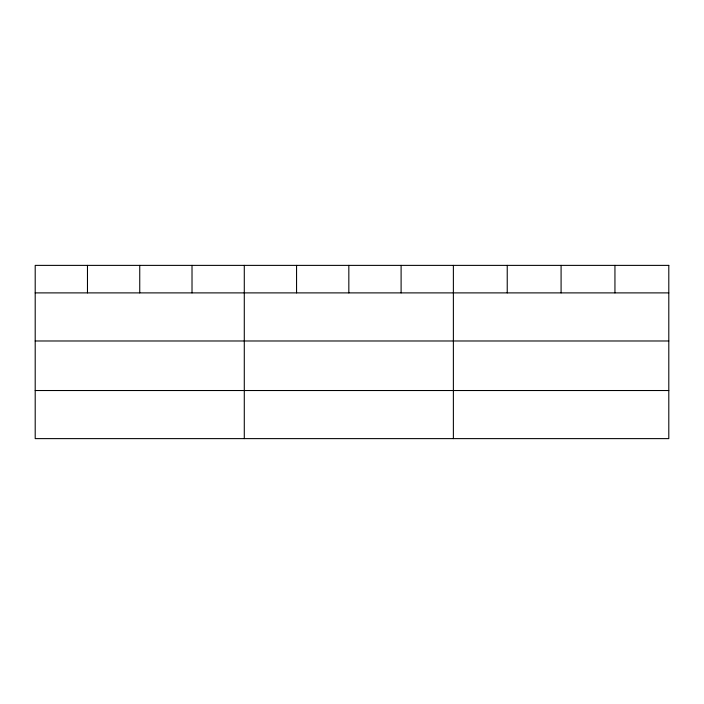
<?xml version="1.0" encoding="UTF-8"?>
<svg xmlns="http://www.w3.org/2000/svg" width="704" height="704" viewBox="0 0 704 704"><rect width="100%" height="100%" fill="white"/><g stroke="black" fill="none" stroke-linecap="round" stroke-linejoin="round"><path stroke-width="1.06" d="M35.2 292.89L668.8 292.89M35.2 340.982L668.8 340.982M35.2 390.526L668.8 390.526M614.944 265.382L614.944 292.89M561.088 265.382L561.088 292.89M507.232 265.382L507.232 292.89M453.376 265.382L453.376 438.618M401.104 265.382L401.104 292.89M348.832 265.382L348.832 292.89M296.56 265.382L296.56 292.89M244.288 265.382L244.288 438.618M192.016 265.382L192.016 292.89M139.744 265.382L139.744 292.89M87.472 265.382L87.472 292.89M668.8 265.382L35.2 265.382L35.2 438.618L668.8 438.618L668.8 265.382"/></g></svg>
